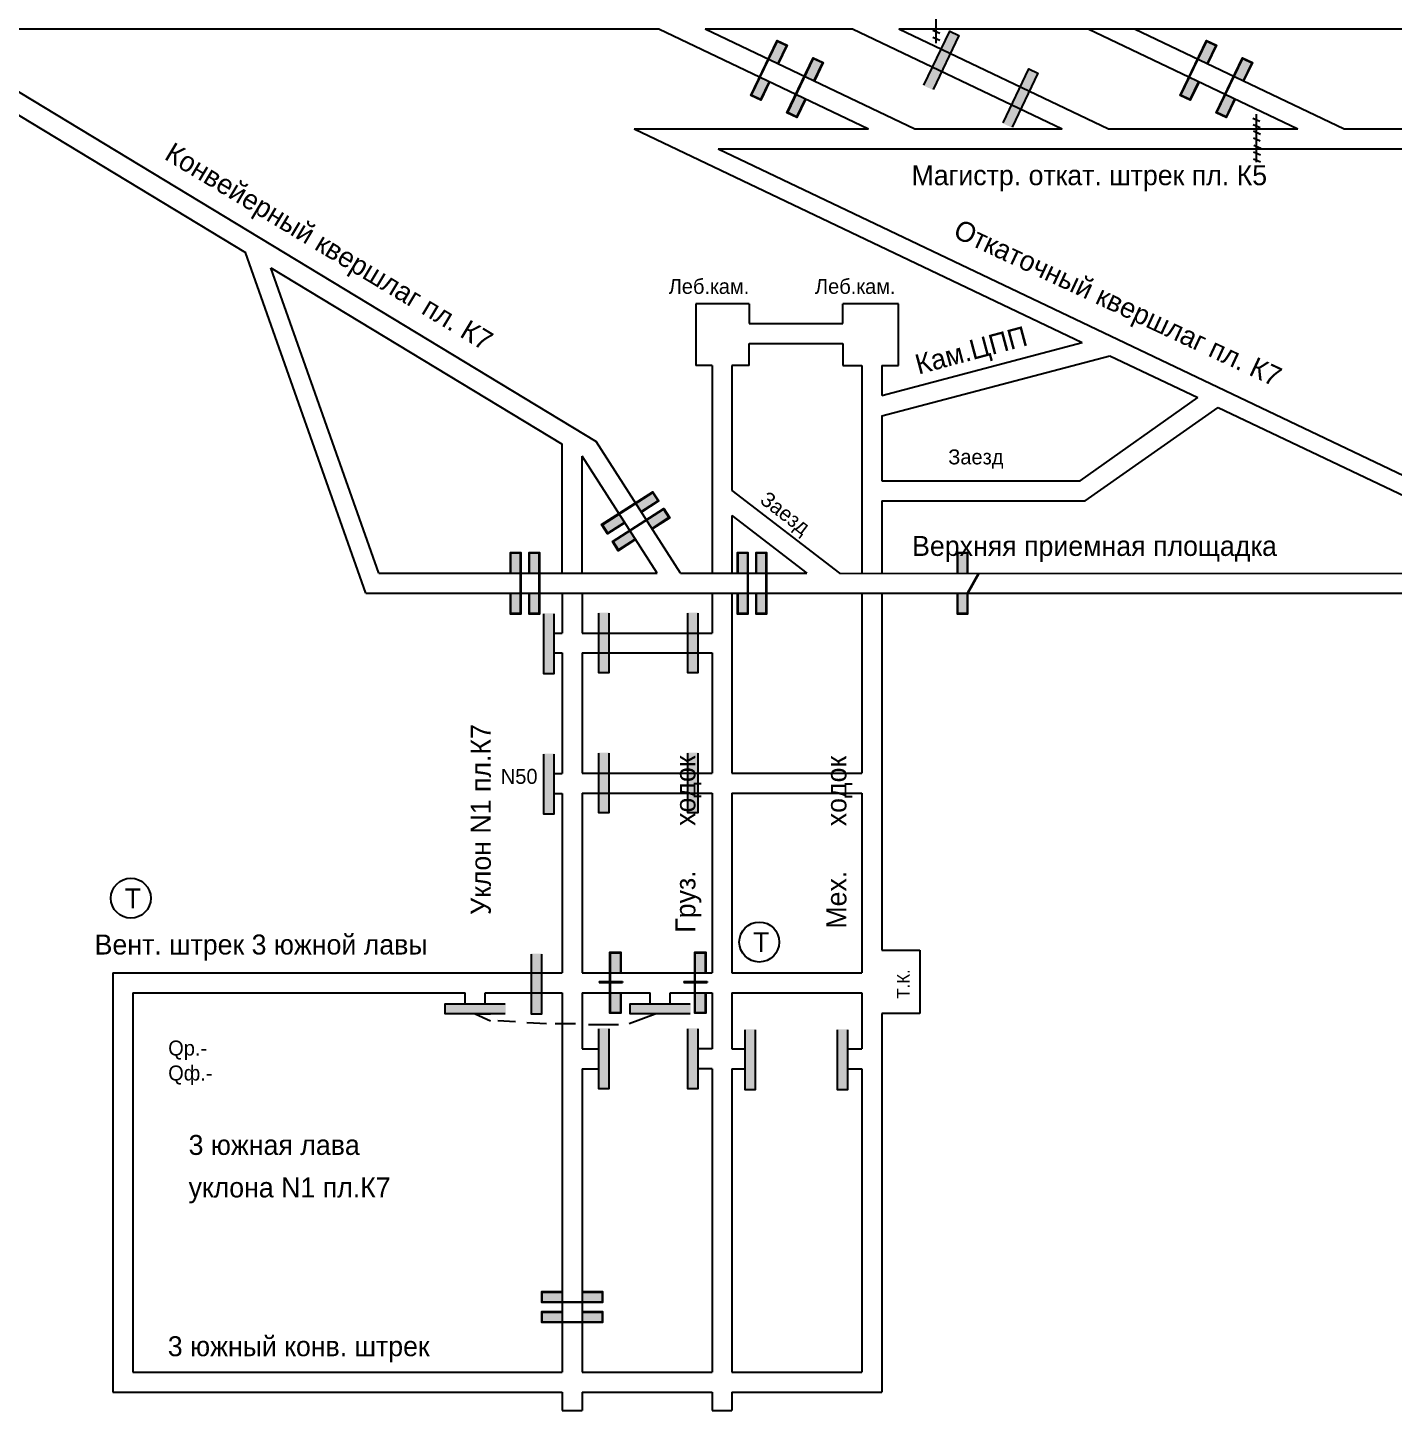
# Model space of a CAD drawing. Header units: millimetres. Extents: x -1214 to 307, y -485 to 466.
# Drawn here: x -706.6 to -433.2, y -472.9 to -196 of the extents above; entities that cross this region are included whole.
import ezdxf

# ---------------------------------------------------------------- set-up
doc = ezdxf.new("R2010")
doc.units = ezdxf.units.MM
for name, color, linetype in [('Двери', 7, 'Continuous'), ('Перемычки', 7, 'Continuous'), ('Телефоны', 7, 'Continuous')]:
    doc.layers.add(name, color=color, linetype=linetype)

msp = doc.modelspace()

# ---------------------------------------------------------------- hatches: boundary and pattern name
at = {"layer": 'Двери'}
h = msp.add_hatch(color=256, dxfattribs=at)
h.paths.add_polyline_path([(-556.33, -203.26), (-554.56, -199.56), (-556.55, -198.61), (-558.31, -202.32), (-558.22, -202.36), (-556.5, -198.75), (-554.69, -199.61), (-556.42, -203.22)])
h.paths.add_polyline_path([(-559.94, -205.97), (-558.22, -202.36), (-558.31, -202.32), (-560.03, -205.93)])
h.paths.add_polyline_path([(-559.81, -210.57), (-558.05, -206.87), (-558.14, -206.83), (-559.86, -210.44), (-561.66, -209.58), (-559.94, -205.97), (-560.03, -205.93), (-561.8, -209.63)])
h = msp.add_hatch(color=3, dxfattribs=at)
h.paths.add_polyline_path([(-554.69, -199.61), (-556.5, -198.75), (-558.22, -202.36), (-556.42, -203.22)])
h.paths.add_polyline_path([(-561.66, -209.58), (-559.86, -210.44), (-558.14, -206.83), (-559.94, -205.97)])
h = msp.add_hatch(color=256, dxfattribs=at)
h.paths.add_polyline_path([(-470.35, -203.27), (-468.59, -199.57), (-470.57, -198.62), (-472.34, -202.32), (-472.25, -202.36), (-470.52, -198.75), (-468.72, -199.62), (-470.44, -203.23)])
h.paths.add_polyline_path([(-473.97, -205.98), (-472.25, -202.36), (-472.34, -202.32), (-474.06, -205.93)])
h.paths.add_polyline_path([(-473.84, -210.58), (-472.07, -206.88), (-472.16, -206.84), (-473.89, -210.45), (-475.69, -209.59), (-473.97, -205.98), (-474.06, -205.93), (-475.82, -209.63)])
h = msp.add_hatch(color=3, dxfattribs=at)
h.paths.add_polyline_path([(-468.72, -199.62), (-470.52, -198.75), (-472.25, -202.36), (-470.44, -203.23)])
h.paths.add_polyline_path([(-475.69, -209.59), (-473.89, -210.45), (-472.16, -206.84), (-473.97, -205.98)])
h = msp.add_hatch(color=256, dxfattribs=at)
h.paths.add_polyline_path([(-549.1, -206.71), (-547.34, -203.01), (-549.33, -202.06), (-551.09, -205.76), (-551, -205.8), (-549.28, -202.19), (-547.47, -203.05), (-549.19, -206.66)])
h.paths.add_polyline_path([(-552.72, -209.41), (-551, -205.8), (-551.09, -205.76), (-552.81, -209.37)])
h.paths.add_polyline_path([(-552.59, -214.02), (-550.83, -210.32), (-550.92, -210.27), (-552.64, -213.88), (-554.44, -213.02), (-552.72, -209.41), (-552.81, -209.37), (-554.58, -213.07)])
h = msp.add_hatch(color=256, dxfattribs=at)
h.paths.add_polyline_path([(-463.13, -206.71), (-461.37, -203.01), (-463.35, -202.06), (-465.12, -205.77), (-465.03, -205.81), (-463.3, -202.2), (-461.5, -203.06), (-463.22, -206.67)])
h.paths.add_polyline_path([(-466.75, -209.42), (-465.03, -205.81), (-465.12, -205.77), (-466.84, -209.38)])
h.paths.add_polyline_path([(-466.62, -214.02), (-464.85, -210.32), (-464.94, -210.28), (-466.66, -213.89), (-468.47, -213.03), (-466.75, -209.42), (-466.84, -209.38), (-468.6, -213.08)])
h = msp.add_hatch(color=3, dxfattribs=at)
h.paths.add_polyline_path([(-547.47, -203.05), (-549.28, -202.19), (-551, -205.8), (-549.19, -206.66)])
h.paths.add_polyline_path([(-554.44, -213.02), (-552.64, -213.88), (-550.92, -210.27), (-552.72, -209.41)])
h = msp.add_hatch(color=3, dxfattribs=at)
h.paths.add_polyline_path([(-461.5, -203.06), (-463.3, -202.2), (-465.03, -205.81), (-463.22, -206.67)])
h.paths.add_polyline_path([(-468.47, -213.03), (-466.66, -213.89), (-464.94, -210.28), (-466.75, -209.42)])
h = msp.add_hatch(color=256, dxfattribs=at)
h.paths.add_polyline_path([(-583.68, -293.04), (-580.23, -290.83), (-581.42, -288.98), (-584.87, -291.19), (-584.81, -291.27), (-581.45, -289.12), (-580.37, -290.8), (-583.74, -292.96)])
h.paths.add_polyline_path([(-588.18, -293.43), (-584.81, -291.27), (-584.87, -291.19), (-588.24, -293.35)])
h.paths.add_polyline_path([(-590.51, -297.41), (-587.05, -295.2), (-587.11, -295.11), (-590.48, -297.27), (-591.55, -295.59), (-588.18, -293.43), (-588.24, -293.35), (-591.69, -295.56)])
h = msp.add_hatch(color=3, dxfattribs=at)
h.paths.add_polyline_path([(-580.37, -290.8), (-581.45, -289.12), (-584.81, -291.27), (-583.74, -292.96)])
h.paths.add_polyline_path([(-591.55, -295.59), (-590.48, -297.27), (-587.11, -295.11), (-588.18, -293.43)])
h = msp.add_hatch(color=256, dxfattribs=at)
h.paths.add_polyline_path([(-581.53, -296.41), (-578.07, -294.2), (-579.26, -292.35), (-582.71, -294.56), (-582.66, -294.64), (-579.29, -292.49), (-578.21, -294.17), (-581.58, -296.33)])
h.paths.add_polyline_path([(-586.03, -296.8), (-582.66, -294.64), (-582.71, -294.56), (-586.08, -296.71)])
h.paths.add_polyline_path([(-588.35, -300.78), (-584.9, -298.57), (-584.95, -298.48), (-588.32, -300.64), (-589.4, -298.95), (-586.03, -296.8), (-586.08, -296.71), (-589.54, -298.92)])
h = msp.add_hatch(color=3, dxfattribs=at)
h.paths.add_polyline_path([(-578.21, -294.17), (-579.29, -292.49), (-582.66, -294.64), (-581.58, -296.33)])
h.paths.add_polyline_path([(-589.4, -298.95), (-588.32, -300.64), (-584.95, -298.48), (-586.03, -296.8)])
h = msp.add_hatch(color=256, dxfattribs=at)
h.paths.add_polyline_path([(-610.03, -305.31), (-610.03, -301.21), (-607.83, -301.21), (-607.83, -305.31), (-607.93, -305.31), (-607.93, -301.31), (-609.93, -301.31), (-609.93, -305.31)])
h.paths.add_polyline_path([(-607.93, -309.31), (-607.93, -305.31), (-607.83, -305.31), (-607.83, -309.31)])
h.paths.add_polyline_path([(-610.03, -313.41), (-610.03, -309.31), (-609.93, -309.31), (-609.93, -313.31), (-607.93, -313.31), (-607.93, -309.31), (-607.83, -309.31), (-607.83, -313.41)])
h = msp.add_hatch(color=3, dxfattribs=at)
h.paths.add_polyline_path([(-609.93, -301.31), (-607.93, -301.31), (-607.93, -305.31), (-609.93, -305.31)])
h.paths.add_polyline_path([(-607.93, -313.31), (-609.93, -313.31), (-609.93, -309.31), (-607.93, -309.31)])
h = msp.add_hatch(color=256, dxfattribs=at)
h.paths.add_polyline_path([(-606.3, -305.31), (-606.3, -301.21), (-604.1, -301.21), (-604.1, -305.31), (-604.2, -305.31), (-604.2, -301.31), (-606.2, -301.31), (-606.2, -305.31)])
h.paths.add_polyline_path([(-604.2, -309.31), (-604.2, -305.31), (-604.1, -305.31), (-604.1, -309.31)])
h.paths.add_polyline_path([(-606.3, -313.41), (-606.3, -309.31), (-606.2, -309.31), (-606.2, -313.31), (-604.2, -313.31), (-604.2, -309.31), (-604.1, -309.31), (-604.1, -313.41)])
h = msp.add_hatch(color=3, dxfattribs=at)
h.paths.add_polyline_path([(-606.2, -301.31), (-604.2, -301.31), (-604.2, -305.31), (-606.2, -305.31)])
h.paths.add_polyline_path([(-604.2, -313.31), (-606.2, -313.31), (-606.2, -309.31), (-604.2, -309.31)])
h = msp.add_hatch(color=256, dxfattribs=at)
h.paths.add_polyline_path([(-564.55, -305.31), (-564.55, -301.21), (-562.35, -301.21), (-562.35, -305.31), (-562.45, -305.31), (-562.45, -301.31), (-564.45, -301.31), (-564.45, -305.31)])
h.paths.add_polyline_path([(-562.45, -309.31), (-562.45, -305.31), (-562.35, -305.31), (-562.35, -309.31)])
h.paths.add_polyline_path([(-564.55, -313.41), (-564.55, -309.31), (-564.45, -309.31), (-564.45, -313.31), (-562.45, -313.31), (-562.45, -309.31), (-562.35, -309.31), (-562.35, -313.41)])
h = msp.add_hatch(color=3, dxfattribs=at)
h.paths.add_polyline_path([(-564.45, -301.31), (-562.45, -301.31), (-562.45, -305.31), (-564.45, -305.31)])
h.paths.add_polyline_path([(-562.45, -313.31), (-564.45, -313.31), (-564.45, -309.31), (-562.45, -309.31)])
h = msp.add_hatch(color=256, dxfattribs=at)
h.paths.add_polyline_path([(-560.82, -305.31), (-560.82, -301.21), (-558.62, -301.21), (-558.62, -305.31), (-558.72, -305.31), (-558.72, -301.31), (-560.72, -301.31), (-560.72, -305.31)])
h.paths.add_polyline_path([(-558.72, -309.31), (-558.72, -305.31), (-558.62, -305.31), (-558.62, -309.31)])
h.paths.add_polyline_path([(-560.82, -313.41), (-560.82, -309.31), (-560.72, -309.31), (-560.72, -313.31), (-558.72, -313.31), (-558.72, -309.31), (-558.62, -309.31), (-558.62, -313.41)])
h = msp.add_hatch(color=3, dxfattribs=at)
h.paths.add_polyline_path([(-560.72, -301.31), (-558.72, -301.31), (-558.72, -305.31), (-560.72, -305.31)])
h.paths.add_polyline_path([(-558.72, -313.31), (-560.72, -313.31), (-560.72, -309.31), (-558.72, -309.31)])
h = msp.add_hatch(color=3, dxfattribs=at)
h.paths.add_polyline_path([(-520.42, -301.29), (-518.42, -301.29), (-518.42, -305.29), (-520.42, -305.29)])
h.paths.add_polyline_path([(-518.42, -313.29), (-520.42, -313.29), (-520.42, -309.29), (-518.42, -309.29)])
h = msp.add_hatch(color=256, dxfattribs=at)
h.paths.add_polyline_path([(-587.84, -385.31), (-587.84, -381.21), (-590.04, -381.21), (-590.04, -385.31), (-589.94, -385.31), (-589.94, -381.31), (-587.94, -381.31), (-587.94, -385.31)])
h.paths.add_polyline_path([(-589.94, -389.31), (-589.94, -385.31), (-590.04, -385.31), (-590.04, -389.31)])
h.paths.add_polyline_path([(-587.84, -393.41), (-587.84, -389.31), (-587.94, -389.31), (-587.94, -393.31), (-589.94, -393.31), (-589.94, -389.31), (-590.04, -389.31), (-590.04, -393.41)])
h = msp.add_hatch(color=3, dxfattribs=at)
h.paths.add_polyline_path([(-587.94, -381.31), (-589.94, -381.31), (-589.94, -385.31), (-587.94, -385.31)])
h.paths.add_polyline_path([(-589.94, -393.31), (-587.94, -393.31), (-587.94, -389.31), (-589.94, -389.31)])
h = msp.add_hatch(color=256, dxfattribs=at)
h.paths.add_polyline_path([(-570.85, -385.31), (-570.85, -381.21), (-573.05, -381.21), (-573.05, -385.31), (-572.95, -385.31), (-572.95, -381.31), (-570.95, -381.31), (-570.95, -385.31)])
h.paths.add_polyline_path([(-572.95, -389.31), (-572.95, -385.31), (-573.05, -385.31), (-573.05, -389.31)])
h.paths.add_polyline_path([(-570.85, -393.41), (-570.85, -389.31), (-570.95, -389.31), (-570.95, -393.31), (-572.95, -393.31), (-572.95, -389.31), (-573.05, -389.31), (-573.05, -393.41)])
h = msp.add_hatch(color=3, dxfattribs=at)
h.paths.add_polyline_path([(-570.95, -381.31), (-572.95, -381.31), (-572.95, -385.31), (-570.95, -385.31)])
h.paths.add_polyline_path([(-572.95, -393.31), (-570.95, -393.31), (-570.95, -389.31), (-572.95, -389.31)])
h = msp.add_hatch(color=256, dxfattribs=at)
h.paths.add_polyline_path([(-599.59, -449.16), (-603.69, -449.16), (-603.69, -451.36), (-599.59, -451.36), (-599.59, -451.26), (-603.59, -451.26), (-603.59, -449.26), (-599.59, -449.26)])
h.paths.add_polyline_path([(-595.59, -451.26), (-599.59, -451.26), (-599.59, -451.36), (-595.59, -451.36)])
h.paths.add_polyline_path([(-591.49, -449.16), (-595.59, -449.16), (-595.59, -449.26), (-591.59, -449.26), (-591.59, -451.26), (-595.59, -451.26), (-595.59, -451.36), (-591.49, -451.36)])
h = msp.add_hatch(color=3, dxfattribs=at)
h.paths.add_polyline_path([(-603.59, -449.26), (-603.59, -451.26), (-599.59, -451.26), (-599.59, -449.26)])
h.paths.add_polyline_path([(-591.59, -451.26), (-591.59, -449.26), (-595.59, -449.26), (-595.59, -451.26)])
h = msp.add_hatch(color=256, dxfattribs=at)
h.paths.add_polyline_path([(-599.59, -453.16), (-603.69, -453.16), (-603.69, -455.36), (-599.59, -455.36), (-599.59, -455.26), (-603.59, -455.26), (-603.59, -453.26), (-599.59, -453.26)])
h.paths.add_polyline_path([(-595.59, -455.26), (-599.59, -455.26), (-599.59, -455.36), (-595.59, -455.36)])
h.paths.add_polyline_path([(-591.49, -453.16), (-595.59, -453.16), (-595.59, -453.26), (-591.59, -453.26), (-591.59, -455.26), (-595.59, -455.26), (-595.59, -455.36), (-591.49, -455.36)])
h = msp.add_hatch(color=3, dxfattribs=at)
h.paths.add_polyline_path([(-603.59, -453.26), (-603.59, -455.26), (-599.59, -455.26), (-599.59, -453.26)])
h.paths.add_polyline_path([(-591.59, -455.26), (-591.59, -453.26), (-595.59, -453.26), (-595.59, -455.26)])
at = {"layer": 'Перемычки'}
h = msp.add_hatch(color=256, dxfattribs=at)
h.paths.add_polyline_path([(-522.02, -196.59), (-523.78, -200.29), (-523.69, -200.34), (-521.97, -196.73), (-520.17, -197.59), (-521.89, -201.2), (-521.8, -201.24), (-520.03, -197.54)])
h.paths.add_polyline_path([(-523.69, -200.34), (-523.78, -200.29), (-527.27, -207.61), (-525.28, -208.55), (-521.8, -201.24), (-521.89, -201.2), (-525.33, -208.42), (-527.14, -207.56)])
h = msp.add_hatch(color=3, dxfattribs=at)
h.paths.add_polyline_path([(-520.17, -197.59), (-521.97, -196.73), (-523.69, -200.34), (-521.89, -201.2)])
h.paths.add_polyline_path([(-525.41, -203.95), (-523.61, -204.81), (-521.89, -201.2), (-523.69, -200.34)])
h.paths.add_polyline_path([(-525.41, -203.95), (-527.14, -207.56), (-525.33, -208.42), (-523.61, -204.81)])
h = msp.add_hatch(color=256, dxfattribs=at)
h.paths.add_polyline_path([(-506.17, -204.15), (-507.94, -207.85), (-507.85, -207.89), (-506.12, -204.28), (-504.32, -205.15), (-506.04, -208.76), (-505.95, -208.8), (-504.19, -205.1)])
h.paths.add_polyline_path([(-507.85, -207.89), (-507.94, -207.85), (-511.42, -215.16), (-509.44, -216.11), (-505.95, -208.8), (-506.04, -208.76), (-509.48, -215.98), (-511.29, -215.12)])
h = msp.add_hatch(color=3, dxfattribs=at)
h.paths.add_polyline_path([(-504.32, -205.15), (-506.12, -204.28), (-507.85, -207.89), (-506.04, -208.76)])
h.paths.add_polyline_path([(-509.57, -211.51), (-507.76, -212.37), (-506.04, -208.76), (-507.85, -207.89)])
h.paths.add_polyline_path([(-509.57, -211.51), (-511.29, -215.12), (-509.48, -215.98), (-507.76, -212.37)])
h = msp.add_hatch(color=256, dxfattribs=at)
h.paths.add_polyline_path([(-601.16, -325.52), (-601.16, -321.42), (-601.26, -321.42), (-601.26, -325.42), (-603.26, -325.42), (-603.26, -321.42), (-603.36, -321.42), (-603.36, -325.52)])
h.paths.add_polyline_path([(-601.26, -321.42), (-601.16, -321.42), (-601.16, -313.32), (-603.36, -313.32), (-603.36, -321.42), (-603.26, -321.42), (-603.26, -313.42), (-601.26, -313.42)])
h = msp.add_hatch(color=3, dxfattribs=at)
h.paths.add_polyline_path([(-603.26, -325.42), (-601.26, -325.42), (-601.26, -321.42), (-603.26, -321.42)])
h.paths.add_polyline_path([(-601.26, -317.42), (-603.26, -317.42), (-603.26, -321.42), (-601.26, -321.42)])
h.paths.add_polyline_path([(-601.26, -317.42), (-601.26, -313.42), (-603.26, -313.42), (-603.26, -317.42)])
h = msp.add_hatch(color=256, dxfattribs=at)
h.paths.add_polyline_path([(-590.17, -325.37), (-590.17, -321.27), (-590.27, -321.27), (-590.27, -325.27), (-592.27, -325.27), (-592.27, -321.27), (-592.37, -321.27), (-592.37, -325.37)])
h.paths.add_polyline_path([(-590.27, -321.27), (-590.17, -321.27), (-590.17, -313.17), (-592.37, -313.17), (-592.37, -321.27), (-592.27, -321.27), (-592.27, -313.27), (-590.27, -313.27)])
h = msp.add_hatch(color=3, dxfattribs=at)
h.paths.add_polyline_path([(-592.27, -325.27), (-590.27, -325.27), (-590.27, -321.27), (-592.27, -321.27)])
h.paths.add_polyline_path([(-590.27, -317.27), (-592.27, -317.27), (-592.27, -321.27), (-590.27, -321.27)])
h.paths.add_polyline_path([(-590.27, -317.27), (-590.27, -313.27), (-592.27, -313.27), (-592.27, -317.27)])
h = msp.add_hatch(color=256, dxfattribs=at)
h.paths.add_polyline_path([(-572.35, -325.37), (-572.35, -321.27), (-572.45, -321.27), (-572.45, -325.27), (-574.45, -325.27), (-574.45, -321.27), (-574.55, -321.27), (-574.55, -325.37)])
h.paths.add_polyline_path([(-572.45, -321.27), (-572.35, -321.27), (-572.35, -313.17), (-574.55, -313.17), (-574.55, -321.27), (-574.45, -321.27), (-574.45, -313.27), (-572.45, -313.27)])
h = msp.add_hatch(color=3, dxfattribs=at)
h.paths.add_polyline_path([(-574.45, -325.27), (-572.45, -325.27), (-572.45, -321.27), (-574.45, -321.27)])
h.paths.add_polyline_path([(-572.45, -317.27), (-574.45, -317.27), (-574.45, -321.27), (-572.45, -321.27)])
h.paths.add_polyline_path([(-572.45, -317.27), (-572.45, -313.27), (-574.45, -313.27), (-574.45, -317.27)])
h = msp.add_hatch(color=256, dxfattribs=at)
h.paths.add_polyline_path([(-601.16, -353.65), (-601.16, -349.55), (-601.26, -349.55), (-601.26, -353.55), (-603.26, -353.55), (-603.26, -349.55), (-603.36, -349.55), (-603.36, -353.65)])
h.paths.add_polyline_path([(-601.26, -349.55), (-601.16, -349.55), (-601.16, -341.45), (-603.36, -341.45), (-603.36, -349.55), (-603.26, -349.55), (-603.26, -341.55), (-601.26, -341.55)])
h = msp.add_hatch(color=3, dxfattribs=at)
h.paths.add_polyline_path([(-603.26, -353.55), (-601.26, -353.55), (-601.26, -349.55), (-603.26, -349.55)])
h.paths.add_polyline_path([(-601.26, -345.55), (-603.26, -345.55), (-603.26, -349.55), (-601.26, -349.55)])
h.paths.add_polyline_path([(-601.26, -345.55), (-601.26, -341.55), (-603.26, -341.55), (-603.26, -345.55)])
h = msp.add_hatch(color=256, dxfattribs=at)
h.paths.add_polyline_path([(-590.17, -353.41), (-590.17, -349.31), (-590.27, -349.31), (-590.27, -353.31), (-592.27, -353.31), (-592.27, -349.31), (-592.37, -349.31), (-592.37, -353.41)])
h.paths.add_polyline_path([(-590.27, -349.31), (-590.17, -349.31), (-590.17, -341.21), (-592.37, -341.21), (-592.37, -349.31), (-592.27, -349.31), (-592.27, -341.31), (-590.27, -341.31)])
h = msp.add_hatch(color=3, dxfattribs=at)
h.paths.add_polyline_path([(-592.27, -353.31), (-590.27, -353.31), (-590.27, -349.31), (-592.27, -349.31)])
h.paths.add_polyline_path([(-590.27, -345.31), (-592.27, -345.31), (-592.27, -349.31), (-590.27, -349.31)])
h.paths.add_polyline_path([(-590.27, -345.31), (-590.27, -341.31), (-592.27, -341.31), (-592.27, -345.31)])
h = msp.add_hatch(color=256, dxfattribs=at)
h.paths.add_polyline_path([(-572.35, -353.41), (-572.35, -349.31), (-572.45, -349.31), (-572.45, -353.31), (-574.45, -353.31), (-574.45, -349.31), (-574.55, -349.31), (-574.55, -353.41)])
h.paths.add_polyline_path([(-572.45, -349.31), (-572.35, -349.31), (-572.35, -341.21), (-574.55, -341.21), (-574.55, -349.31), (-574.45, -349.31), (-574.45, -341.31), (-572.45, -341.31)])
h = msp.add_hatch(color=3, dxfattribs=at)
h.paths.add_polyline_path([(-574.45, -353.31), (-572.45, -353.31), (-572.45, -349.31), (-574.45, -349.31)])
h.paths.add_polyline_path([(-572.45, -345.31), (-574.45, -345.31), (-574.45, -349.31), (-572.45, -349.31)])
h.paths.add_polyline_path([(-572.45, -345.31), (-572.45, -341.31), (-574.45, -341.31), (-574.45, -345.31)])
h = msp.add_hatch(color=256, dxfattribs=at)
h.paths.add_polyline_path([(-603.62, -393.69), (-603.62, -389.59), (-603.72, -389.59), (-603.72, -393.59), (-605.72, -393.59), (-605.72, -389.59), (-605.82, -389.59), (-605.82, -393.69)])
h.paths.add_polyline_path([(-603.72, -389.59), (-603.62, -389.59), (-603.62, -381.49), (-605.82, -381.49), (-605.82, -389.59), (-605.72, -389.59), (-605.72, -381.59), (-603.72, -381.59)])
h = msp.add_hatch(color=3, dxfattribs=at)
h.paths.add_polyline_path([(-605.72, -393.59), (-603.72, -393.59), (-603.72, -389.59), (-605.72, -389.59)])
h.paths.add_polyline_path([(-603.72, -385.59), (-605.72, -385.59), (-605.72, -389.59), (-603.72, -389.59)])
h.paths.add_polyline_path([(-603.72, -385.59), (-603.72, -381.59), (-605.72, -381.59), (-605.72, -385.59)])
h = msp.add_hatch(color=256, dxfattribs=at)
h.paths.add_polyline_path([(-623.13, -393.62), (-619.03, -393.62), (-619.03, -393.52), (-623.03, -393.52), (-623.03, -391.52), (-619.03, -391.52), (-619.03, -391.42), (-623.13, -391.42)])
h.paths.add_polyline_path([(-619.03, -393.52), (-619.03, -393.62), (-610.93, -393.62), (-610.93, -391.42), (-619.03, -391.42), (-619.03, -391.52), (-611.03, -391.52), (-611.03, -393.52)])
h = msp.add_hatch(color=3, dxfattribs=at)
h.paths.add_polyline_path([(-623.03, -391.52), (-623.03, -393.52), (-619.03, -393.52), (-619.03, -391.52)])
h.paths.add_polyline_path([(-615.03, -393.52), (-615.03, -391.52), (-619.03, -391.52), (-619.03, -393.52)])
h.paths.add_polyline_path([(-615.03, -393.52), (-611.03, -393.52), (-611.03, -391.52), (-615.03, -391.52)])
h = msp.add_hatch(color=256, dxfattribs=at)
h.paths.add_polyline_path([(-586.06, -393.62), (-581.96, -393.62), (-581.96, -393.52), (-585.96, -393.52), (-585.96, -391.52), (-581.96, -391.52), (-581.96, -391.42), (-586.06, -391.42)])
h.paths.add_polyline_path([(-581.96, -393.52), (-581.96, -393.62), (-573.86, -393.62), (-573.86, -391.42), (-581.96, -391.42), (-581.96, -391.52), (-573.96, -391.52), (-573.96, -393.52)])
h = msp.add_hatch(color=3, dxfattribs=at)
h.paths.add_polyline_path([(-585.96, -391.52), (-585.96, -393.52), (-581.96, -393.52), (-581.96, -391.52)])
h.paths.add_polyline_path([(-577.96, -393.52), (-577.96, -391.52), (-581.96, -391.52), (-581.96, -393.52)])
h.paths.add_polyline_path([(-577.96, -393.52), (-573.96, -393.52), (-573.96, -391.52), (-577.96, -391.52)])
h = msp.add_hatch(color=256, dxfattribs=at)
h.paths.add_polyline_path([(-590.17, -408.65), (-590.17, -404.55), (-590.27, -404.55), (-590.27, -408.55), (-592.27, -408.55), (-592.27, -404.55), (-592.37, -404.55), (-592.37, -408.65)])
h.paths.add_polyline_path([(-590.27, -404.55), (-590.17, -404.55), (-590.17, -396.45), (-592.37, -396.45), (-592.37, -404.55), (-592.27, -404.55), (-592.27, -396.55), (-590.27, -396.55)])
h = msp.add_hatch(color=3, dxfattribs=at)
h.paths.add_polyline_path([(-592.27, -408.55), (-590.27, -408.55), (-590.27, -404.55), (-592.27, -404.55)])
h.paths.add_polyline_path([(-590.27, -400.55), (-592.27, -400.55), (-592.27, -404.55), (-590.27, -404.55)])
h.paths.add_polyline_path([(-590.27, -400.55), (-590.27, -396.55), (-592.27, -396.55), (-592.27, -400.55)])
h = msp.add_hatch(color=256, dxfattribs=at)
h.paths.add_polyline_path([(-572.35, -408.65), (-572.35, -404.55), (-572.45, -404.55), (-572.45, -408.55), (-574.45, -408.55), (-574.45, -404.55), (-574.55, -404.55), (-574.55, -408.65)])
h.paths.add_polyline_path([(-572.45, -404.55), (-572.35, -404.55), (-572.35, -396.45), (-574.55, -396.45), (-574.55, -404.55), (-574.45, -404.55), (-574.45, -396.55), (-572.45, -396.55)])
h = msp.add_hatch(color=3, dxfattribs=at)
h.paths.add_polyline_path([(-574.45, -408.55), (-572.45, -408.55), (-572.45, -404.55), (-574.45, -404.55)])
h.paths.add_polyline_path([(-572.45, -400.55), (-574.45, -400.55), (-574.45, -404.55), (-572.45, -404.55)])
h.paths.add_polyline_path([(-572.45, -400.55), (-572.45, -396.55), (-574.45, -396.55), (-574.45, -400.55)])
h = msp.add_hatch(color=256, dxfattribs=at)
h.paths.add_polyline_path([(-560.87, -408.83), (-560.87, -404.73), (-560.97, -404.73), (-560.97, -408.73), (-562.97, -408.73), (-562.97, -404.73), (-563.07, -404.73), (-563.07, -408.83)])
h.paths.add_polyline_path([(-560.97, -404.73), (-560.87, -404.73), (-560.87, -396.63), (-563.07, -396.63), (-563.07, -404.73), (-562.97, -404.73), (-562.97, -396.73), (-560.97, -396.73)])
h = msp.add_hatch(color=3, dxfattribs=at)
h.paths.add_polyline_path([(-562.97, -408.73), (-560.97, -408.73), (-560.97, -404.73), (-562.97, -404.73)])
h.paths.add_polyline_path([(-560.97, -400.73), (-562.97, -400.73), (-562.97, -404.73), (-560.97, -404.73)])
h.paths.add_polyline_path([(-560.97, -400.73), (-560.97, -396.73), (-562.97, -396.73), (-562.97, -400.73)])
h = msp.add_hatch(color=256, dxfattribs=at)
h.paths.add_polyline_path([(-542.36, -408.83), (-542.36, -404.73), (-542.46, -404.73), (-542.46, -408.73), (-544.46, -408.73), (-544.46, -404.73), (-544.56, -404.73), (-544.56, -408.83)])
h.paths.add_polyline_path([(-542.46, -404.73), (-542.36, -404.73), (-542.36, -396.63), (-544.56, -396.63), (-544.56, -404.73), (-544.46, -404.73), (-544.46, -396.73), (-542.46, -396.73)])
h = msp.add_hatch(color=3, dxfattribs=at)
h.paths.add_polyline_path([(-544.46, -408.73), (-542.46, -408.73), (-542.46, -404.73), (-544.46, -404.73)])
h.paths.add_polyline_path([(-542.46, -400.73), (-544.46, -400.73), (-544.46, -404.73), (-542.46, -404.73)])
h.paths.add_polyline_path([(-542.46, -400.73), (-542.46, -396.73), (-544.46, -396.73), (-544.46, -400.73)])

# ---------------------------------------------------------------- linework, layer by layer
for p, q in [((-524.77, -189.48), (-524.77, -199.12)), ((-713.9, -196.29), (-580.23, -196.29)), ((-580.23, -196.29), (-538.26, -216.31)), ((-570.94, -196.29), (-528.96, -216.31)), ((-570.94, -196.29), (-541.46, -196.29)), ((-541.46, -196.29), (-499.49, -216.31)), ((-532.17, -196.29), (-490.2, -216.31)), ((-532.17, -196.29), (-359.17, -196.29)), ((-525.39, -196.53), (-524, -197.14)), ((-494.27, -196.29), (-452.3, -216.31)), ((-484.98, -196.29), (-443, -216.31)), ((-525.39, -197.92), (-524, -198.53)), ((-715.79, -204.47), (-592.76, -278.91)), ((-718.8, -207.32), (-663.04, -241.06)), ((-461.28, -214.19), (-459.89, -214.8)), ((-461.21, -215.47), (-459.82, -216.07)), ((-460.59, -213.37), (-460.59, -223.01)), ((-585.17, -216.31), (-495.46, -259.09)), ((-585.17, -216.31), (-538.26, -216.31)), ((-528.96, -216.31), (-499.49, -216.31)), ((-490.2, -216.31), (-452.3, -216.31)), ((-461.19, -218.08), (-459.79, -218.69)), ((-461.17, -216.74), (-459.77, -217.35)), ((-443, -216.31), (-388.49, -216.31)), ((-568.39, -220.31), (-407.15, -220.31)), ((-568.39, -220.31), (-419.81, -291.17)), ((-461.13, -220.9), (-459.74, -221.51)), ((-461.12, -219.56), (-459.72, -220.16)), ((-461.13, -222.29), (-459.74, -222.9)), ((-638.92, -309.31), (-663.04, -241.06)), ((-636.34, -305.31), (-657.95, -244.14)), ((-657.95, -244.14), (-599.59, -279.45)), ((-572.8, -251.33), (-572.8, -263.72)), ((-562.16, -251.33), (-572.8, -251.33)), ((-562.16, -251.33), (-562.16, -255.31)), ((-532.24, -251.33), (-543.39, -251.33)), ((-543.39, -255.31), (-543.39, -251.33)), ((-532.24, -263.72), (-532.24, -251.33)), ((-562.16, -255.31), (-543.39, -255.31)), ((-562.12, -259.31), (-543.4, -259.31)), ((-562.12, -263.69), (-562.12, -259.31)), ((-543.4, -259.31), (-543.4, -263.72)), ((-535.59, -269.68), (-495.46, -259.09)), ((-535.59, -273.79), (-489.91, -261.74)), ((-489.91, -261.74), (-472.29, -270.14)), ((-569.59, -263.69), (-572.8, -263.69)), ((-569.59, -263.69), (-569.59, -305.31)), ((-565.59, -263.69), (-565.59, -288.7)), ((-562.12, -263.69), (-565.59, -263.69)), ((-543.4, -263.72), (-539.59, -263.72)), ((-539.59, -263.72), (-539.59, -305.31)), ((-535.59, -263.72), (-535.59, -269.68)), ((-535.59, -263.72), (-532.24, -263.72)), ((-495.89, -286.81), (-472.29, -270.14)), ((-535.59, -273.79), (-535.59, -286.81)), ((-494.87, -290.8), (-468.23, -272.08)), ((-468.23, -272.08), (-423.16, -293.57)), ((-599.59, -305.31), (-599.59, -279.45)), ((-575.87, -305.31), (-592.76, -278.91)), ((-580.59, -305.31), (-595.6, -281.86)), ((-595.6, -305.31), (-595.6, -281.86)), ((-595.59, -281.87), (-595.59, -281.87)), ((-535.59, -286.81), (-495.89, -286.81)), ((-565.59, -288.7), (-544.04, -305.31)), ((-535.59, -290.8), (-494.87, -290.8)), ((-535.59, -290.8), (-535.59, -305.31)), ((-565.59, -293.75), (-550.59, -305.31)), ((-565.59, -293.75), (-565.59, -305.31)), ((-636.34, -305.31), (-580.59, -305.31)), ((-575.87, -305.31), (-550.59, -305.31)), ((-565.59, -305.31), (-565.59, -305.31)), ((-544.04, -305.31), (-425.84, -305.33)), ((-638.92, -309.31), (-423.27, -309.31)), ((-599.59, -309.31), (-599.59, -317.27)), ((-595.59, -309.31), (-595.59, -317.27)), ((-569.59, -309.31), (-569.59, -317.27)), ((-565.59, -309.31), (-565.59, -345.31)), ((-539.59, -309.31), (-539.59, -345.31)), ((-535.59, -309.31), (-535.59, -380.76)), ((-601.09, -317.27), (-599.59, -317.27)), ((-595.59, -317.27), (-569.59, -317.27)), ((-601.09, -321.27), (-599.59, -321.27)), ((-599.59, -321.27), (-599.59, -345.4)), ((-595.59, -321.27), (-595.59, -345.31)), ((-595.59, -321.27), (-569.59, -321.27)), ((-569.59, -321.27), (-569.59, -345.31)), ((-569.59, -321.27), (-569.59, -345.31)), ((-601.09, -345.4), (-599.59, -345.4)), ((-595.59, -345.31), (-569.59, -345.31)), ((-565.59, -345.31), (-539.59, -345.31)), ((-601.09, -349.4), (-599.59, -349.4)), ((-599.59, -349.4), (-599.59, -385.31)), ((-595.59, -349.31), (-569.59, -349.31)), ((-595.59, -349.31), (-595.59, -385.31)), ((-569.59, -349.31), (-569.59, -385.31)), ((-565.59, -349.31), (-565.59, -385.31)), ((-565.59, -349.31), (-539.59, -349.31)), ((-539.59, -349.31), (-539.59, -385.31)), ((-535.59, -380.76), (-527.96, -380.76)), ((-527.96, -380.76), (-527.96, -393.48)), ((-689.59, -385.31), (-599.59, -385.31)), ((-689.59, -385.31), (-689.59, -469.31)), ((-595.59, -385.31), (-569.59, -385.31)), ((-565.59, -385.31), (-539.59, -385.31)), ((-685.59, -389.31), (-619.03, -389.31)), ((-685.59, -389.31), (-685.59, -465.31)), ((-619.03, -391.52), (-619.03, -389.31)), ((-615.03, -391.52), (-615.03, -389.31)), ((-615.03, -389.31), (-599.59, -389.31)), ((-599.59, -389.31), (-599.59, -465.31)), ((-595.59, -389.31), (-590.09, -389.31)), ((-595.59, -389.31), (-595.59, -400.55)), ((-590.09, -389.31), (-581.96, -389.31)), ((-581.96, -391.52), (-581.96, -389.31)), ((-577.96, -391.52), (-577.96, -389.31)), ((-577.96, -389.31), (-569.59, -389.31)), ((-569.59, -389.31), (-569.59, -400.55)), ((-565.59, -389.31), (-565.59, -400.55)), ((-565.59, -389.31), (-539.59, -389.31)), ((-539.59, -389.31), (-539.59, -400.55)), ((-617.03, -393.52), (-613.93, -393.52)), ((-617.03, -393.52), (-613.93, -394.9)), ((-612.45, -394.87), (-608.94, -395.08)), ((-606.66, -395.28), (-602.73, -395.49)), ((-601, -395.44), (-596.92, -395.44)), ((-594.34, -395.65), (-588.31, -395.65)), ((-586.16, -395.44), (-581, -393.52)), ((-527.96, -393.48), (-535.59, -393.48)), ((-535.59, -393.48), (-535.59, -469.31)), ((-595.59, -400.55), (-592.27, -400.55)), ((-569.59, -400.55), (-572.45, -400.55)), ((-565.59, -400.55), (-562.97, -400.55)), ((-542.46, -400.55), (-539.59, -400.55)), ((-595.59, -404.55), (-595.59, -429.31)), ((-595.59, -404.55), (-592.27, -404.55)), ((-569.59, -404.55), (-572.45, -404.55)), ((-569.59, -404.55), (-569.59, -429.31)), ((-565.59, -404.55), (-565.59, -465.31)), ((-565.59, -404.55), (-562.97, -404.55)), ((-542.46, -404.55), (-539.59, -404.55)), ((-539.59, -404.55), (-539.59, -465.31)), ((-595.59, -429.31), (-595.59, -465.31)), ((-569.59, -429.31), (-569.59, -465.31)), ((-685.59, -465.31), (-599.59, -465.31)), ((-595.59, -465.31), (-569.59, -465.31)), ((-565.59, -465.31), (-539.59, -465.31)), ((-689.59, -469.31), (-599.59, -469.31)), ((-599.59, -469.31), (-599.59, -472.93)), ((-595.59, -469.31), (-569.59, -469.31)), ((-595.59, -469.31), (-595.59, -472.93)), ((-569.59, -469.31), (-569.59, -472.93)), ((-565.59, -469.31), (-535.59, -469.31)), ((-565.59, -469.31), (-565.59, -472.93)), ((-599.59, -472.93), (-595.59, -472.93)), ((-569.59, -472.93), (-565.59, -472.93))]:
    msp.add_line(p, q)
at = {"layer": 'Двери'}
for p, q in [((-518.43, -301.31), (-520.43, -301.31)), ((-520.43, -309.31), (-520.43, -313.31)), ((-518.43, -313.31), (-518.43, -309.31)), ((-520.43, -313.31), (-518.43, -313.31)), ((-592.19, -387.08), (-587.51, -387.08)), ((-592.19, -387.08), (-592.19, -387.23)), ((-592.18, -387.23), (-587.51, -387.23)), ((-587.51, -387.08), (-587.51, -387.23)), ((-575.22, -387.08), (-575.22, -387.23)), ((-575.22, -387.08), (-570.54, -387.08)), ((-575.21, -387.23), (-570.54, -387.23)), ((-570.54, -387.08), (-570.54, -387.23))]:
    msp.add_line(p, q, dxfattribs=at)
at = {"layer": 'Двери', "color": 7}
for p, q in [((-518.43, -309.31), (-516.21, -305.32)), ((-516.13, -305.32), (-518.33, -309.31))]:
    msp.add_line(p, q, dxfattribs=at)
at = {"layer": 'Двери'}
for points in [[(-558.05, -206.87), (-559.81, -210.57), (-561.8, -209.63), (-556.55, -198.61), (-554.56, -199.56), (-556.33, -203.26)], [(-558.14, -206.83), (-559.86, -210.44), (-561.66, -209.58), (-556.5, -198.75), (-554.69, -199.61), (-556.42, -203.22)], [(-472.07, -206.88), (-473.84, -210.58), (-475.82, -209.63), (-470.57, -198.62), (-468.59, -199.57), (-470.35, -203.27)], [(-472.16, -206.84), (-473.89, -210.45), (-475.69, -209.59), (-470.52, -198.75), (-468.72, -199.62), (-470.44, -203.23)], [(-550.83, -210.32), (-552.59, -214.02), (-554.58, -213.07), (-549.33, -202.06), (-547.34, -203.01), (-549.1, -206.71)], [(-464.85, -210.32), (-466.62, -214.02), (-468.6, -213.08), (-463.35, -202.06), (-461.37, -203.01), (-463.13, -206.71)], [(-550.92, -210.27), (-552.64, -213.88), (-554.44, -213.02), (-549.28, -202.19), (-547.47, -203.05), (-549.19, -206.66)], [(-464.94, -210.28), (-466.66, -213.89), (-468.47, -213.03), (-463.3, -202.2), (-461.5, -203.06), (-463.22, -206.67)], [(-587.05, -295.2), (-590.51, -297.41), (-591.69, -295.56), (-581.42, -288.98), (-580.23, -290.83), (-583.68, -293.04)], [(-587.11, -295.11), (-590.48, -297.27), (-591.55, -295.59), (-581.45, -289.12), (-580.37, -290.8), (-583.74, -292.96)], [(-584.9, -298.57), (-588.35, -300.78), (-589.54, -298.92), (-579.26, -292.35), (-578.07, -294.2), (-581.53, -296.41)], [(-584.95, -298.48), (-588.32, -300.64), (-589.4, -298.95), (-579.29, -292.49), (-578.21, -294.17), (-581.58, -296.33)], [(-610.03, -309.31), (-610.03, -313.41), (-607.83, -313.41), (-607.83, -301.21), (-610.03, -301.21), (-610.03, -305.31)], [(-609.93, -309.31), (-609.93, -313.31), (-607.93, -313.31), (-607.93, -301.31), (-609.93, -301.31), (-609.93, -305.31)], [(-606.3, -309.31), (-606.3, -313.41), (-604.1, -313.41), (-604.1, -301.21), (-606.3, -301.21), (-606.3, -305.31)], [(-606.2, -309.31), (-606.2, -313.31), (-604.2, -313.31), (-604.2, -301.31), (-606.2, -301.31), (-606.2, -305.31)], [(-564.55, -309.31), (-564.55, -313.41), (-562.35, -313.41), (-562.35, -301.21), (-564.55, -301.21), (-564.55, -305.31)], [(-564.45, -309.31), (-564.45, -313.31), (-562.45, -313.31), (-562.45, -301.31), (-564.45, -301.31), (-564.45, -305.31)], [(-560.82, -309.31), (-560.82, -313.41), (-558.62, -313.41), (-558.62, -301.21), (-560.82, -301.21), (-560.82, -305.31)], [(-560.72, -309.31), (-560.72, -313.31), (-558.72, -313.31), (-558.72, -301.31), (-560.72, -301.31), (-560.72, -305.31)], [(-518.33, -305.32), (-518.33, -301.21), (-520.53, -301.21), (-520.53, -305.31)], [(-520.43, -301.31), (-520.43, -305.31)], [(-518.43, -305.32), (-518.43, -301.31)], [(-520.53, -309.31), (-520.53, -313.41), (-518.33, -313.41), (-518.33, -309.31)], [(-587.84, -389.31), (-587.84, -393.41), (-590.04, -393.41), (-590.04, -381.21), (-587.84, -381.21), (-587.84, -385.31)], [(-587.94, -389.31), (-587.94, -393.31), (-589.94, -393.31), (-589.94, -381.31), (-587.94, -381.31), (-587.94, -385.31)], [(-570.85, -389.31), (-570.85, -393.41), (-573.05, -393.41), (-573.05, -381.21), (-570.85, -381.21), (-570.85, -385.31)], [(-570.95, -389.31), (-570.95, -393.31), (-572.95, -393.31), (-572.95, -381.31), (-570.95, -381.31), (-570.95, -385.31)], [(-595.59, -449.16), (-591.49, -449.16), (-591.49, -451.36), (-603.69, -451.36), (-603.69, -449.16), (-599.59, -449.16)], [(-595.59, -449.26), (-591.59, -449.26), (-591.59, -451.26), (-603.59, -451.26), (-603.59, -449.26), (-599.59, -449.26)], [(-595.59, -453.16), (-591.49, -453.16), (-591.49, -455.36), (-603.69, -455.36), (-603.69, -453.16), (-599.59, -453.16)], [(-595.59, -453.26), (-591.59, -453.26), (-591.59, -455.26), (-603.59, -455.26), (-603.59, -453.26), (-599.59, -453.26)]]:
    msp.add_lwpolyline(points, dxfattribs=at)
at = {"layer": 'Перемычки'}
for points in [[(-527.14, -207.56), (-521.97, -196.73), (-520.17, -197.59), (-525.33, -208.42)], [(-511.29, -215.12), (-506.12, -204.28), (-504.32, -205.15), (-509.48, -215.98)], [(-601.26, -313.42), (-601.26, -325.42), (-603.26, -325.42), (-603.26, -313.42)], [(-590.27, -313.27), (-590.27, -325.27), (-592.27, -325.27), (-592.27, -313.27)], [(-572.45, -313.27), (-572.45, -325.27), (-574.45, -325.27), (-574.45, -313.27)], [(-601.26, -341.55), (-601.26, -353.55), (-603.26, -353.55), (-603.26, -341.55)], [(-590.27, -341.31), (-590.27, -353.31), (-592.27, -353.31), (-592.27, -341.31)], [(-572.45, -341.31), (-572.45, -353.31), (-574.45, -353.31), (-574.45, -341.31)], [(-603.72, -381.59), (-603.72, -393.59), (-605.72, -393.59), (-605.72, -381.59)], [(-611.03, -393.52), (-623.03, -393.52), (-623.03, -391.52), (-611.03, -391.52)], [(-573.96, -393.52), (-585.96, -393.52), (-585.96, -391.52), (-573.96, -391.52)], [(-590.27, -396.55), (-590.27, -408.55), (-592.27, -408.55), (-592.27, -396.55)], [(-572.45, -396.55), (-572.45, -408.55), (-574.45, -408.55), (-574.45, -396.55)], [(-560.97, -396.73), (-560.97, -408.73), (-562.97, -408.73), (-562.97, -396.73)], [(-542.46, -396.73), (-542.46, -408.73), (-544.46, -408.73), (-544.46, -396.73)]]:
    msp.add_lwpolyline(points, dxfattribs=at)
at = {"layer": 'Телефоны', "color": 7}
for centre in [(-685.97, -370.37), (-560.13, -379.15)]:
    msp.add_circle(centre, 4, dxfattribs=at)

# ---------------------------------------------------------------- texts
for s, height, rotation, p in [('Конвейерный квершлаг пл. К7', 4, 329, (-679.48, -222.25)), ('Откаточный квершлаг пл. К7', 4, 335, (-521.54, -237.88)), ('Кам.ЦПП', 4, 15, (-528.25, -265.52)), ('Заезд', 3, 322.4569, (-560.22, -291.05)), ('Уклон N1 пл.К7', 4, 90, (-613.89, -373.71)), ('Груз.      ходок', 4, 90, (-572.92, -377.29)), ('Мех.      ходок', 4, 90, (-542.68, -376.47)), ('Т.К.', 2.5, 90, (-530.03, -390.47))]:
    msp.add_text(s, height=height, rotation=rotation).set_placement(p)
for s, height, p in [('Магистр. откат. штрек пл. К5', 4, (-529.64, -227.59)), ('Леб.кам.', 3, (-578.27, -249.35)), ('Леб.кам.', 3, (-548.97, -249.35)), ('Заезд', 3, (-522.29, -283.5)), ('Верхняя приемная площадка', 4, (-529.52, -301.83)), ('Вент. штрек 3 южной лавы', 4, (-693.22, -381.65)), ('Qф.-', 3, (-678.49, -406.88)), ('3 южная лава', 4, (-674.4, -421.78)), ('уклона N1 пл.К7', 4, (-674.4, -430.29)), ('3 южный конв. штрек', 4, (-678.57, -462.09))]:
    msp.add_text(s, height=height).set_placement(p)
at = {"color": 1}
msp.add_text('Qр.-', height=3, dxfattribs=at).set_placement((-678.49, -401.88))
at = {"layer": 'Перемычки'}
msp.add_text('N50', height=3, dxfattribs=at).set_placement((-611.89, -347.48))
at = {"layer": 'Телефоны'}
for p in [(-687.22, -372.4), (-561.37, -381.18)]:
    msp.add_text('Т', height=4, dxfattribs=at).set_placement(p)

doc.saveas('drawing.dxf')
